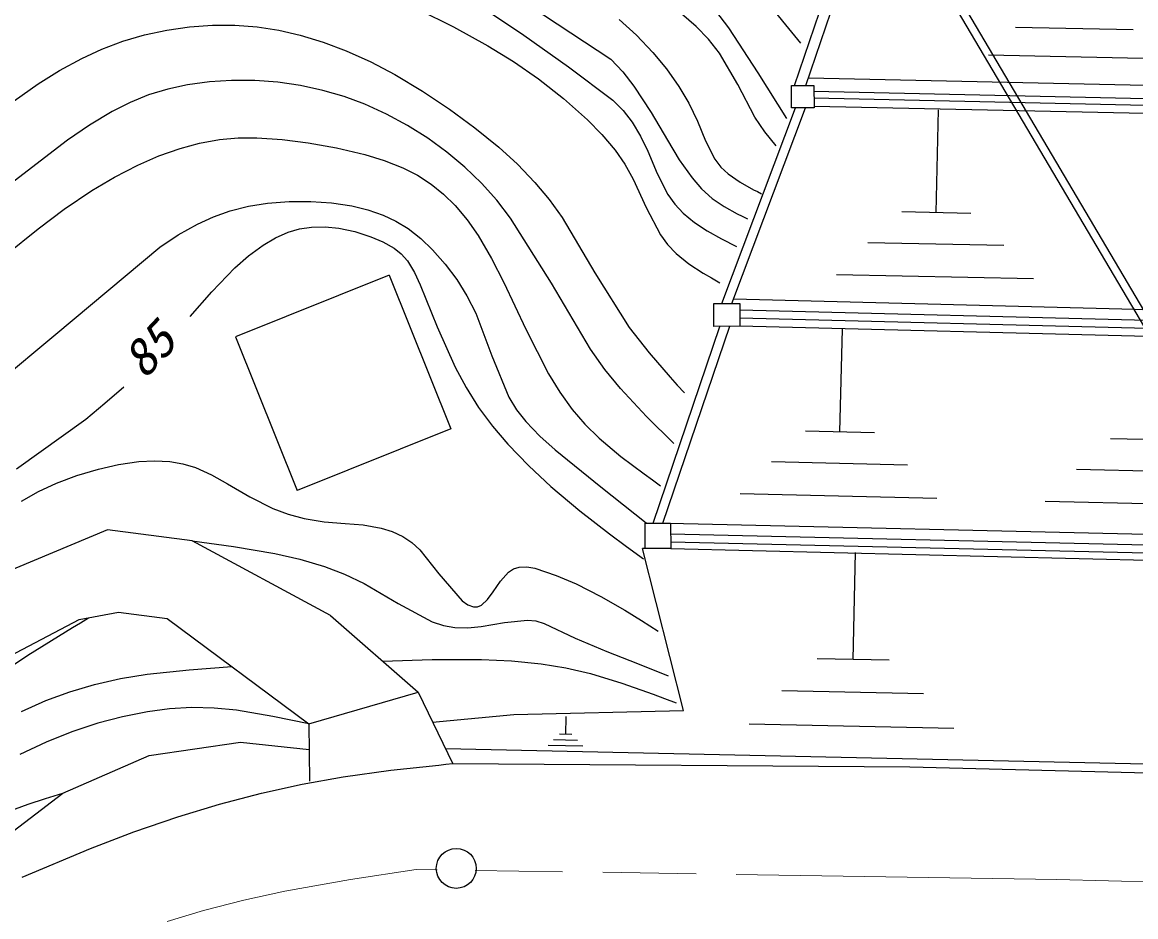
# Model space of a CAD drawing. Units: millimetres, scale not verified. Extents: x 40000 to 680000, y 20000 to 380000.
# Drawn here: x 234974 to 276643, y 284452 to 317902 of the extents above; entities that cross this region are included whole.
import ezdxf
from ezdxf.enums import TextEntityAlignment as Align

# ---------------------------------------------------------------- set-up
doc = ezdxf.new("R2010")
doc.units = ezdxf.units.MM
doc.header["$LTSCALE"] = 1000
doc.linetypes.add('CHAIN', pattern=[18.5, 12, -1.5, 3.5, -1.5])
for name, color, linetype, lineweight in [('M-BGD', 7, 'Continuous', 25), ('M-BMK', 2, 'CHAIN', 13), ('M-BMK-SRVR', 3, 'Continuous', 25)]:
    doc.layers.add(name, color=color, linetype=linetype, lineweight=lineweight)
doc.styles.add('ＭＳ ゴシック', font='')
doc.styles.get('ＭＳ ゴシック').set_extended_font_data('MS Gothic')

msp = doc.modelspace()

# ---------------------------------------------------------------- linework, layer by layer
at = {"layer": 'M-BGD'}
for p, q in [((263876, 315542), (266486, 323218)), ((267593, 322952), (277789, 305680)), ((264298, 315543), (266781, 322842)), ((267335, 322799), (278278, 304262)), ((253416, 318890), (256995, 316523)), ((262496, 319082), (264094, 317116)), ((249807, 318378), (251116, 317727)), ((260190, 317747), (259375, 318457)), ((252424, 318300), (253741, 317417)), ((257306, 318012), (257958, 317416)), ((260912, 318328), (261402, 317701)), ((239551, 317429), (240390, 317611)), ((240390, 317611), (241230, 317732)), ((241230, 317732), (242087, 317793)), ((242087, 317793), (242925, 317793)), ((242925, 317793), (243760, 317733)), ((243760, 317733), (244573, 317609)), ((244573, 317609), (245373, 317425)), ((251116, 317727), (252399, 317022)), ((260657, 317265), (260190, 317747)), ((261402, 317701), (262506, 316012)), ((272142, 317726), (276541, 317632)), ((237955, 316900), (238738, 317191)), ((238738, 317191), (239551, 317429)), ((245373, 317425), (246235, 317164)), ((246235, 317164), (247089, 316841)), ((253741, 317417), (255416, 316232)), ((257958, 317416), (258576, 316769)), ((261070, 316753), (260657, 317265)), ((237197, 316553), (237955, 316900)), ((247089, 316841), (248016, 316421)), ((252399, 317022), (253359, 316431)), ((258576, 316769), (259082, 316156)), ((261755, 315572), (261070, 316753)), ((236368, 316104), (237197, 316553)), ((248016, 316421), (248920, 315946)), ((253359, 316431), (254292, 315785)), ((256995, 316523), (257448, 316044)), ((277494, 316540), (271128, 316676)), ((235571, 315603), (236368, 316104)), ((248920, 315946), (249957, 315325)), ((255416, 316232), (257073, 314985)), ((257448, 316044), (257865, 315512)), ((259082, 316156), (259541, 315505)), ((262506, 316012), (263575, 314305)), ((234674, 314962), (235571, 315603)), ((241156, 315563), (240425, 315406)), ((241983, 315676), (241156, 315563)), ((242810, 315728), (241983, 315676)), ((243681, 315724), (242810, 315728)), ((244536, 315660), (243681, 315724)), ((245392, 315537), (244536, 315660)), ((246224, 315357), (245392, 315537)), ((254292, 315785), (255223, 315048)), ((257865, 315512), (258509, 314532)), ((259541, 315505), (259913, 314878)), ((262390, 314354), (261755, 315572)), ((263761, 315541), (264601, 315544)), ((263764, 314701), (263761, 315541)), ((264394, 315825), (286698, 315349)), ((264601, 315544), (264604, 314704)), ((239702, 315188), (239012, 314905)), ((240425, 315406), (239702, 315188)), ((247021, 315124), (246224, 315357)), ((247794, 314836), (247021, 315124)), ((249957, 315325), (250964, 314651)), ((255223, 315048), (256132, 314250)), ((264601, 315321), (287013, 314842)), ((264602, 315071), (287013, 314592)), ((239012, 314905), (238338, 314564)), ((248607, 314467), (247794, 314836)), ((250964, 314651), (251913, 313960)), ((257073, 314985), (257456, 314598)), ((259913, 314878), (260239, 314208)), ((261149, 307389), (263911, 314702)), ((261523, 307390), (264286, 314703)), ((264604, 314704), (263764, 314701)), ((264603, 314771), (287359, 314285)), ((269180, 310783), (269257, 314630)), ((238338, 314564), (237491, 314053)), ((249394, 314044), (248607, 314467)), ((256132, 314250), (256667, 313706)), ((257456, 314598), (257799, 314167)), ((258509, 314532), (259118, 313493)), ((260239, 314208), (260544, 313471)), ((262762, 313802), (262390, 314354)), ((237491, 314053), (236671, 313489)), ((250150, 313568), (249394, 314044)), ((251913, 313960), (252814, 313229)), ((257799, 314167), (258111, 313645)), ((263182, 313287), (262762, 313802)), ((236671, 313489), (234349, 311717)), ((240883, 313184), (241611, 313380)), ((241611, 313380), (242361, 313518)), ((242361, 313518), (243048, 313582)), ((243048, 313582), (243748, 313587)), ((243748, 313587), (244705, 313521)), ((244705, 313521), (245674, 313394)), ((245674, 313394), (246735, 313209)), ((250862, 313050), (250150, 313568)), ((256667, 313706), (257156, 313124)), ((258111, 313645), (258379, 313077)), ((259118, 313493), (259561, 312763)), ((260544, 313471), (260895, 312781)), ((240084, 312904), (240883, 313184)), ((246735, 313209), (247793, 312964)), ((247793, 312964), (248523, 312738)), ((251535, 312486), (250862, 313050)), ((252814, 313229), (253507, 312595)), ((257156, 313124), (257523, 312600)), ((258379, 313077), (258733, 312252)), ((238427, 312113), (239301, 312564)), ((239301, 312564), (240084, 312904)), ((248523, 312738), (249221, 312460)), ((253507, 312595), (254160, 311916)), ((257523, 312600), (257840, 312040)), ((259561, 312763), (260045, 312081)), ((260895, 312781), (261115, 312490)), ((237573, 311606), (238427, 312113)), ((249221, 312460), (249764, 312183)), ((249764, 312183), (250279, 311852)), ((252158, 311885), (251535, 312486)), ((258733, 312252), (259138, 311463)), ((261115, 312490), (261388, 312230)), ((261388, 312230), (261837, 311918)), ((250279, 311852), (250740, 311480)), ((252729, 311252), (252158, 311885)), ((254160, 311916), (254692, 311279)), ((257840, 312040), (258323, 310977)), ((260045, 312081), (260397, 311679)), ((261837, 311918), (262341, 311642)), ((236547, 310915), (237573, 311606)), ((250740, 311480), (251171, 311053)), ((254692, 311279), (255177, 310603)), ((259138, 311463), (259394, 311097)), ((260397, 311679), (260794, 311315)), ((260794, 311315), (261238, 311009)), ((262341, 311642), (262490, 311568)), ((262490, 311568), (262640, 311493)), ((235563, 310180), (236547, 310915)), ((242130, 310632), (242753, 310853)), ((242753, 310853), (243443, 311023)), ((243443, 311023), (244153, 311134)), ((244153, 311134), (244958, 311196)), ((244958, 311196), (245773, 311198)), ((245773, 311198), (246547, 311146)), ((246547, 311146), (247308, 311036)), ((247308, 311036), (247904, 310893)), ((247904, 310893), (248478, 310695)), ((251171, 311053), (251621, 310514)), ((253251, 310582), (252729, 311252)), ((258323, 310977), (258855, 309954)), ((259394, 311097), (259703, 310765)), ((261238, 311009), (261730, 310744)), ((241528, 310355), (242130, 310632)), ((248478, 310695), (248954, 310470)), ((248954, 310470), (249412, 310186)), ((251621, 310514), (252035, 309923)), ((254774, 308144), (253251, 310582)), ((255177, 310603), (256404, 308528)), ((259703, 310765), (260125, 310417)), ((261730, 310744), (261920, 310651)), ((261920, 310651), (262120, 310556)), ((270474, 310757), (267885, 310809)), ((234362, 309203), (235563, 310180)), ((240813, 309952), (241528, 310355)), ((244445, 309842), (244928, 310056)), ((244928, 310056), (245348, 310177)), ((245348, 310177), (245793, 310242)), ((245793, 310242), (246306, 310253)), ((246306, 310253), (246824, 310202)), ((246824, 310202), (247418, 310075)), ((247418, 310075), (248014, 309885)), ((249412, 310186), (249886, 309818)), ((260125, 310417), (260602, 310103)), ((260602, 310103), (261139, 309803)), ((240125, 309495), (240813, 309952)), ((243989, 309572), (244445, 309842)), ((248014, 309885), (248467, 309697)), ((248467, 309697), (248893, 309456)), ((249886, 309818), (250329, 309397)), ((252035, 309923), (252539, 309072)), ((258855, 309954), (259126, 309587)), ((261139, 309803), (261704, 309515)), ((266622, 309669), (271709, 309566)), ((236226, 306242), (240125, 309495)), ((243434, 309164), (243989, 309572)), ((248893, 309456), (249157, 309241)), ((249157, 309241), (249388, 308975)), ((250329, 309397), (250802, 308862)), ((259126, 309587), (259444, 309259)), ((259444, 309259), (259923, 308875)), ((242924, 308716), (243434, 309164)), ((249388, 308975), (249648, 308551)), ((250802, 308862), (251232, 308283)), ((252539, 309072), (253001, 308172)), ((259923, 308875), (260457, 308525)), ((242063, 307821), (242924, 308716)), ((248699, 308451), (242950, 306143)), ((248699, 308451), (251007, 302701)), ((249648, 308551), (249867, 308079)), ((256404, 308528), (257683, 306484)), ((260457, 308525), (260767, 308341)), ((272812, 308304), (265450, 308453)), ((249867, 308079), (250498, 306513)), ((251232, 308283), (251612, 307671)), ((253001, 308172), (253816, 306429)), ((256245, 305674), (254774, 308144)), ((260767, 308341), (261080, 308161)), ((241259, 306897), (242063, 307821)), ((251612, 307671), (251945, 307019)), ((261586, 307555), (292684, 306769)), ((260849, 307388), (261830, 307391)), ((260852, 306529), (260849, 307388)), ((261830, 307391), (261833, 306533)), ((261831, 307149), (292690, 306369)), ((251945, 307019), (252541, 305425)), ((261832, 306849), (292879, 306064)), ((250498, 306513), (251171, 305004)), ((253816, 306429), (254667, 304751)), ((257683, 306484), (258429, 305537)), ((258580, 299170), (261079, 306530)), ((258950, 299171), (261448, 306532)), ((261833, 306533), (260852, 306529)), ((261833, 306549), (293406, 305751)), ((265574, 302581), (265664, 306428)), ((232358, 303020), (236226, 306242)), ((242950, 306143), (245258, 300393)), ((256781, 304920), (256245, 305674)), ((258429, 305537), (259224, 304626)), ((252541, 305425), (253185, 303877)), ((251171, 305004), (251580, 304239)), ((254667, 304751), (255085, 304069)), ((257358, 304211), (256781, 304920)), ((259224, 304626), (259485, 304336)), ((238062, 303653), (238769, 304274)), ((251580, 304239), (252049, 303491)), ((258336, 303158), (257358, 304211)), ((259485, 304336), (259755, 304040)), ((253185, 303877), (253473, 303411)), ((255085, 304069), (255550, 303426)), ((237351, 303054), (238062, 303653)), ((252049, 303491), (252569, 302797)), ((253473, 303411), (253818, 302969)), ((255550, 303426), (256031, 302872)), ((234764, 301202), (237351, 303054)), ((253818, 302969), (254344, 302422)), ((259355, 302148), (258336, 303158)), ((251007, 302701), (245258, 300393)), ((252569, 302797), (253144, 302130)), ((256031, 302872), (256560, 302355)), ((266869, 302551), (264280, 302611)), ((253144, 302130), (253927, 301316)), ((254344, 302422), (254919, 301909)), ((256560, 302355), (257377, 301667)), ((278285, 302267), (275695, 302327)), ((254919, 301909), (256627, 300530)), ((237825, 301195), (238578, 301365)), ((238578, 301365), (239335, 301473)), ((239335, 301473), (239923, 301503)), ((239923, 301503), (240500, 301472)), ((240500, 301472), (240985, 301390)), ((240985, 301390), (241454, 301249)), ((253927, 301316), (254759, 300539)), ((257377, 301667), (258251, 301011)), ((263013, 301475), (268100, 301356)), ((236252, 300667), (237020, 300956)), ((237020, 300956), (237825, 301195)), ((241454, 301249), (242059, 300979)), ((242059, 300979), (242654, 300647)), ((258251, 301011), (258557, 300791)), ((274429, 301191), (279515, 301072)), ((235582, 300354), (236252, 300667)), ((242654, 300647), (243492, 300159)), ((254759, 300539), (255834, 299633)), ((256627, 300530), (258320, 299180)), ((258557, 300791), (258863, 300572)), ((234948, 299992), (235582, 300354)), ((243492, 300159), (244357, 299724)), ((269199, 300091), (261838, 300262)), ((244357, 299724), (244926, 299506)), ((255834, 299633), (256955, 298767)), ((280615, 299807), (273254, 299978)), ((244926, 299506), (245521, 299344)), ((245521, 299344), (246275, 299225)), ((246275, 299225), (247052, 299163)), ((238169, 298921), (231690, 296217)), ((241334, 298504), (238169, 298921)), ((247052, 299163), (247729, 299103)), ((247729, 299103), (248399, 298984)), ((248399, 298984), (248822, 298857)), ((248822, 298857), (249220, 298674)), ((256955, 298767), (257589, 298297)), ((258286, 299169), (259237, 299172)), ((258289, 298218), (258286, 299169)), ((259186, 299172), (301310, 298191)), ((259237, 299172), (259240, 298221)), ((259238, 298771), (301528, 297786)), ((241334, 298504), (242884, 298301)), ((241334, 298504), (242884, 298301)), ((246504, 295712), (241334, 298504)), ((249220, 298674), (249555, 298448)), ((249555, 298448), (249846, 298179)), ((259239, 298471), (301513, 297486)), ((242884, 298301), (244428, 298038)), ((242884, 298301), (244428, 298038)), ((244428, 298038), (245363, 297822)), ((244428, 298038), (245363, 297822)), ((249846, 298179), (250561, 297270)), ((257589, 298297), (258226, 297832)), ((259724, 292170), (258190, 298218)), ((258289, 298218), (258190, 298218)), ((259240, 298221), (258289, 298218)), ((259240, 298221), (302384, 297166)), ((266066, 294071), (266153, 298074)), ((245363, 297822), (246281, 297547)), ((245363, 297822), (246281, 297547)), ((246281, 297547), (247031, 297264)), ((246281, 297547), (247031, 297264)), ((253362, 297463), (253570, 297528)), ((253570, 297528), (253853, 297539)), ((253853, 297539), (254159, 297488)), ((247031, 297264), (247775, 296918)), ((247031, 297264), (247775, 296918)), ((250561, 297270), (251431, 296269)), ((252867, 296999), (253173, 297338)), ((253173, 297338), (253362, 297463)), ((254159, 297488), (254959, 297213)), ((254959, 297213), (255702, 296896)), ((247775, 296918), (249047, 296167)), ((247775, 296918), (249047, 296167)), ((252593, 296602), (252867, 296999)), ((255702, 296896), (256631, 296430)), ((251431, 296269), (251644, 296120)), ((252159, 296102), (252379, 296310)), ((252379, 296310), (252593, 296602)), ((256631, 296430), (257524, 295914)), ((249047, 296167), (250319, 295485)), ((249047, 296167), (250319, 295485)), ((251644, 296120), (251858, 296039)), ((251858, 296039), (252015, 296040)), ((252015, 296040), (252159, 296102)), ((257524, 295914), (258142, 295529)), ((232101, 292938), (237108, 295562)), ((236857, 295267), (237150, 295445)), ((237108, 295562), (238578, 295843)), ((237150, 295445), (237453, 295628)), ((238578, 295843), (240395, 295604)), ((240395, 295604), (245695, 291660)), ((246504, 295712), (249785, 292849)), ((250319, 295485), (250733, 295347)), ((250319, 295485), (250733, 295347)), ((252150, 295301), (253022, 295456)), ((252150, 295301), (253022, 295456)), ((253022, 295456), (253887, 295547)), ((253022, 295456), (253887, 295547)), ((253887, 295547), (254197, 295512)), ((253887, 295547), (254197, 295512)), ((254197, 295512), (254505, 295415)), ((254197, 295512), (254505, 295415)), ((258142, 295529), (258771, 295126)), ((235182, 294233), (236857, 295267)), ((250733, 295347), (251167, 295266)), ((250733, 295347), (251167, 295266)), ((251167, 295266), (251652, 295253)), ((251167, 295266), (251652, 295253)), ((251652, 295253), (252150, 295301)), ((251652, 295253), (252150, 295301)), ((254505, 295415), (255670, 294866)), ((254505, 295415), (255670, 294866)), ((255670, 294866), (256849, 294376)), ((255670, 294866), (256849, 294376)), ((233549, 293154), (235182, 294233)), ((256849, 294376), (257997, 293925)), ((256849, 294376), (257997, 293925)), ((241225, 293691), (242814, 293804)), ((248455, 294010), (250309, 294074)), ((250309, 294074), (252163, 294077)), ((252163, 294077), (253281, 294024)), ((253281, 294024), (254398, 293910)), ((254398, 293910), (255317, 293760)), ((257997, 293925), (259143, 293467)), ((257997, 293925), (259143, 293467)), ((267414, 294042), (264719, 294101)), ((237679, 293138), (238652, 293359)), ((238652, 293359), (239646, 293522)), ((239646, 293522), (241225, 293691)), ((255317, 293760), (256234, 293548)), ((256234, 293548), (257415, 293192)), ((236756, 292864), (237679, 293138)), ((257415, 293192), (258585, 292776)), ((234944, 292131), (235859, 292533)), ((235859, 292533), (236756, 292864)), ((245695, 291660), (249785, 292849)), ((249785, 292849), (251083, 290176)), ((258585, 292776), (259008, 292617)), ((259008, 292617), (259440, 292453)), ((263404, 292916), (268696, 292801)), ((239665, 292120), (238729, 291933)), ((240489, 292227), (239665, 292120)), ((241315, 292273), (240489, 292227)), ((242160, 292252), (241315, 292273)), ((242992, 292171), (242160, 292252)), ((244345, 291946), (242992, 292171)), ((253368, 292020), (259724, 292170)), ((237805, 291688), (236831, 291366)), ((238729, 291933), (237805, 291688)), ((245695, 291660), (244345, 291946)), ((250332, 291724), (253368, 292020)), ((255310, 291270), (255325, 291945)), ((236831, 291366), (235868, 290983)), ((245695, 291660), (245723, 289527)), ((255537, 291265), (255083, 291275)), ((269842, 291486), (262182, 291653)), ((235868, 290983), (234881, 290525)), ((239721, 290477), (243138, 290984)), ((243138, 290984), (245708, 290706)), ((255947, 290833), (254654, 290861)), ((254860, 291075), (255754, 291055)), ((236493, 289071), (239721, 290477)), ((303363, 289587), (250815, 290728)), ((248767, 289935), (250566, 290126)), ((250566, 290126), (250824, 290152)), ((250824, 290152), (251083, 290177)), ((268192, 290041), (251083, 290176)), ((314374, 288888), (268192, 290041)), ((245445, 289406), (246977, 289683)), ((246977, 289683), (248767, 289935)), ((243921, 289070), (245445, 289406)), ((228759, 283185), (236493, 289071)), ((235192, 288667), (235840, 288876)), ((235840, 288876), (236493, 289071)), ((242352, 288659), (243921, 289070)), ((234483, 288398), (235192, 288667)), ((240800, 288191), (242352, 288659)), ((239153, 287628), (240800, 288191)), ((237529, 287008), (239153, 287628)), ((234967, 285934), (237529, 287008))]:
    msp.add_line(p, q, dxfattribs=at)
at = {"layer": 'M-BMK'}
for p, q in [((247254, 285841), (249717, 286221)), ((250502, 286209), (249717, 286221)), ((273694, 285849), (251927, 286187)), ((244803, 285404), (247254, 285841)), ((273694, 285849), (313652, 284805)), ((241762, 284688), (243271, 285074)), ((243271, 285074), (244803, 285404)), ((240401, 284276), (241762, 284688))]:
    msp.add_line(p, q, dxfattribs=at)
at = {"layer": 'M-BMK-SRVR'}
msp.add_circle((251215, 286259), 746, dxfattribs=at)

# ---------------------------------------------------------------- texts
at = {"layer": 'M-BGD', "style": 'ＭＳ ゴシック', "oblique": 15, "width": 1.05}
msp.add_text('85', height=1320, rotation=46.678, dxfattribs=at).set_placement((239834, 304235), align=Align.BOTTOM_LEFT)

doc.saveas('drawing.dxf')
